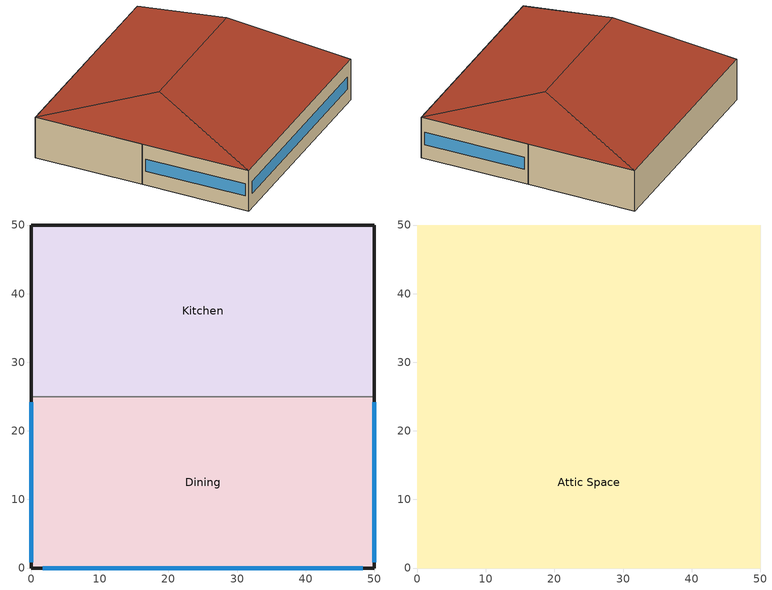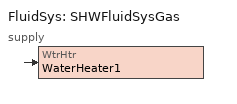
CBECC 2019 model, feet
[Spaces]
Dining
 floor ground (Base_CZ12-SlabOnOrBelowGradeF073): 50.01,25 50.01,0 0,0 0,25 z0
 wall outside (Base_CZ12-NonresMetalFrameWallU062): 0,25 0,0 50.01,0 50.01,25 z0:10
 wall to Kitchen (NACM_Interior Wall): 50.01,25 0,25 z0:10
 window (Base_AllCZ_FixedWindowU36): 50.01,0.83 50.01,24.17 / 1.67,0 48.34,0 / 0,24.17 0,0.83 z3.5:6.5
Kitchen
 floor ground (Base_CZ12-SlabOnOrBelowGradeF073): 50.01,50.01 50.01,25 0,25 0,50.01 z0
 wall outside (Base_CZ12-NonresMetalFrameWallU062): 50.01,25 50.01,50.01 0,50.01 0,25 z0:10
Attic Space
 floor to Dining (NACM_Drop Ceiling): 50.01,25 50.01,0 0,0 0,25 z10
 floor to Kitchen (NACM_Drop Ceiling): 50.01,50.01 50.01,25 0,25 0,50.01 z10
 roof outside (Base_CZ12-SteepNonresWoodFramingAndOtherRoofU034): 41.67,25,18.34 50.01,0,10 50.01,50.01,10; 41.67,25,18.34 50.01,50.01,10 0,50.01,10 8.33,25,18.34; 8.33,25,18.34 0,0,10 50.01,0,10 41.67,25,18.34; 8.33,25,18.34 0,50.01,10 0,0,10
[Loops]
FluidSys 'SHWFluidSysGas'
 supply: WtrHtr 'WaterHeater1'
[Proj]
060012-RstntSml-CECStd19: ZipCode=95814
[Bldg]
QS Restaurant: TotStoryCnt=1; AboveGrdStoryCnt=1
[ConsAssm]
Base_CZ12-SlabOnOrBelowGradeF073: CompatibleSurfType=UndergroundFloor; SlabType=UnheatedSlabOnGrade; MatRef[1]=Concrete - 140 lb/ft3 - 6 in.
Base_CZ12-NonresMetalFrameWallU062: CompatibleSurfType=ExteriorWall; MatRef[1]=Stucco - 7/8 in.; MatRef[2]=Compliance Insulation R13.99; MatRef[3]=Air - Metal Wall Framing - 16 or 24 in. OC; MatRef[4]=Gypsum Board - 1/2 in.
NACM_Interior Wall: CompatibleSurfType=InteriorWall; MatRef[1]=Gypsum Board - 5/8 in.; MatRef[2]=Air - Metal Wall Framing - 16 or 24 in. OC; MatRef[3]=Gypsum Board - 5/8 in.
Base_CZ12-SteepNonresWoodFramingAndOtherRoofU034: CompatibleSurfType=Roof; MatRef[1]=Metal Standing Seam - 1/16 in.; MatRef[2]=Compliance Insulation R28.63; CRRCInitialRefl=0.2; CRRCAgedRefl=0.2; CRRCInitialEmit=0.85; CRRCAgedEmit=0.85; CRRCProdID=XXXX-XXXX
NACM_Drop Ceiling: CompatibleSurfType=InteriorFloor; MatRef[1]=Acoustic Tile - 3/4 in.
[Mat]
Name | CodeCat | CodeItem
Concrete - 140 lb/ft3 - 6 in. | Concrete | Concrete - 140 lb/ft3 - 6 in.
Stucco - 7/8 in. | Plastering Materials | Stucco - 7/8 in.
Compliance Insulation R13.99 | Insulation Board | Compliance Insulation R13.99
Air - Metal Wall Framing - 16 or 24 in. OC | Air | Air - Metal Wall Framing - 16 or 24 in. OC
Gypsum Board - 1/2 in. | Bldg Board and Siding | Gypsum Board - 1/2 in.
Gypsum Board - 5/8 in. | Bldg Board and Siding | Gypsum Board - 5/8 in.
Metal Standing Seam - 1/16 in. | Roofing | Metal Standing Seam - 1/16 in.
Compliance Insulation R28.63 | Insulation Board | Compliance Insulation R28.63
Acoustic Tile - 3/4 in. | Finish Materials | Acoustic Tile - 3/4 in.
[FenCons]
Base_AllCZ_FixedWindowU36: FenType=VerticalFenestration; FenProdType=FixedWindow; AssmContext=Manufactured; CertificationMthd=NFRCRated; SHGC=0.25; UFactor=0.36; VT=0.42
[Story]
QS Restaurant 1
[Spc] Story=QS Restaurant 1
Name | CondgType | ThrmlZnRef | Vol | SpcFunc | SpcFuncDefaultsRef | SecSide100PctControlled | SHWFluidSegRef | VentPerSpc | KitExhHoodLen[1] | KitExhHoodStyle[1] | KitExhHoodDuty[1] | KitExhHoodFlow[1]
Attic Space | IndirectlyConditioned | Attic Zn | 8933.61 | Unoccupied-Exclude from Gross Floor Area
Dining |  | Dining Thermal Zone | 12507.9 |  | Dining Area Defaults | 1 | SHWSupplyGas
Kitchen |  | Kitchen Thermal Zone | 12507.9 | Kitchen/Food Preparation Area | Kitchen Food Preparation Defaults |  | SHWSupplyGas | 2000 | 8 | WallMountedCanopy | Heavy | 2400
[ThrmlZn]
Name | Type
Attic Zn | Unconditioned
Dining Thermal Zone; Kitchen Thermal Zone | Conditioned
[SpcFuncDefaults]
Name | SpcFunc
Dining Area Defaults | Dining Area (Cafetaria/Fast Food)
Kitchen Food Preparation Defaults | Kitchen/Food Preparation Area
[FluidSys]
SHWFluidSysGas: Type=ServiceHotWater
[FluidSeg] Sys=SHWFluidSysGas
Name | Type | Src
SHWSupplyGas | PrimarySupply
SHWMakeupGas | MakeupFluid | MunicipalWater
[WtrHtr]
WaterHeater1: Sys=SHWFluidSysGas; FluidSegOutRef=SHWSupplyGas; FluidSegMakeupRef=SHWMakeupGas; UEF=0.634
